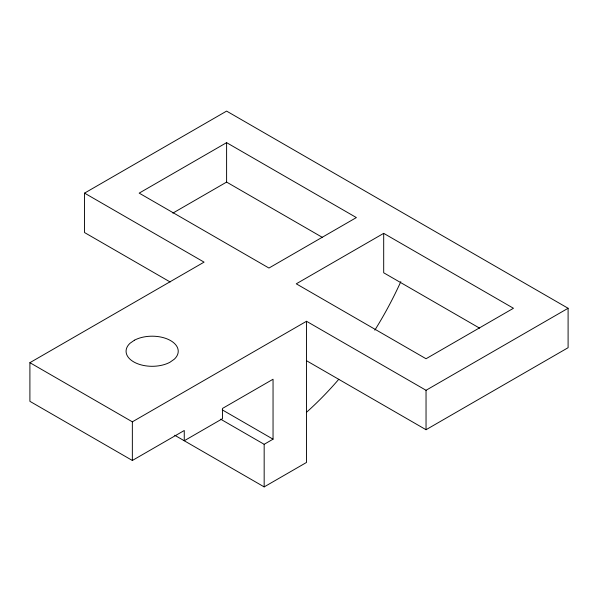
<?xml version="1.0" encoding="UTF-8"?>
<svg xmlns="http://www.w3.org/2000/svg" width="598" height="598" viewBox="0 0 598 598"><rect width="100%" height="100%" fill="white"/><g stroke="black" fill="none" stroke-linecap="round" stroke-linejoin="round"><path stroke-width="0.9" d="M170.146 281.979L84.542 232.555L84.542 193.124L204.068 262.133L29.9 362.68L29.9 401.325L132.352 460.475L184.259 430.508L184.259 440.756L222.501 418.675L222.501 408.427L273.047 379.244L273.047 439.179L264.166 444.307L220.61 419.161M132.352 460.475L132.352 421.829L29.9 362.68M306.512 360.714L426.038 429.715L568.1 347.7L568.1 308.269L426.038 390.285L306.512 321.276L306.512 462.448L264.166 486.899L174.698 435.239M84.542 193.124L226.605 111.101L568.1 308.269M226.605 142.653L139.177 193.124L268.951 268.046L356.371 217.575L226.605 142.653L226.605 182.084L322.516 237.458M172.867 213.105L226.605 182.084M383.692 233.347L296.272 283.818L426.038 358.74L513.458 308.269L383.692 233.347L383.692 272.778L479.611 328.153M132.352 421.829L306.512 321.276M222.224 409.839L273.047 439.179M426.038 390.285L426.038 429.715M264.166 444.307L264.166 486.899M400.817 281.643A241.48 139.416 -60 0 1 374.819 330.156M338.819 379.244A241.48 139.416 -60 0 1 306.535 412.261M134.408 340.217L130.065 343.245A26.08 15.055 0 0 0 135.529 362.844A26.08 15.055 0 0 0 169.899 362.283L174.242 359.249A26.08 15.055 0 0 0 168.786 339.649A26.08 15.055 0 0 0 134.408 340.217"/></g></svg>
